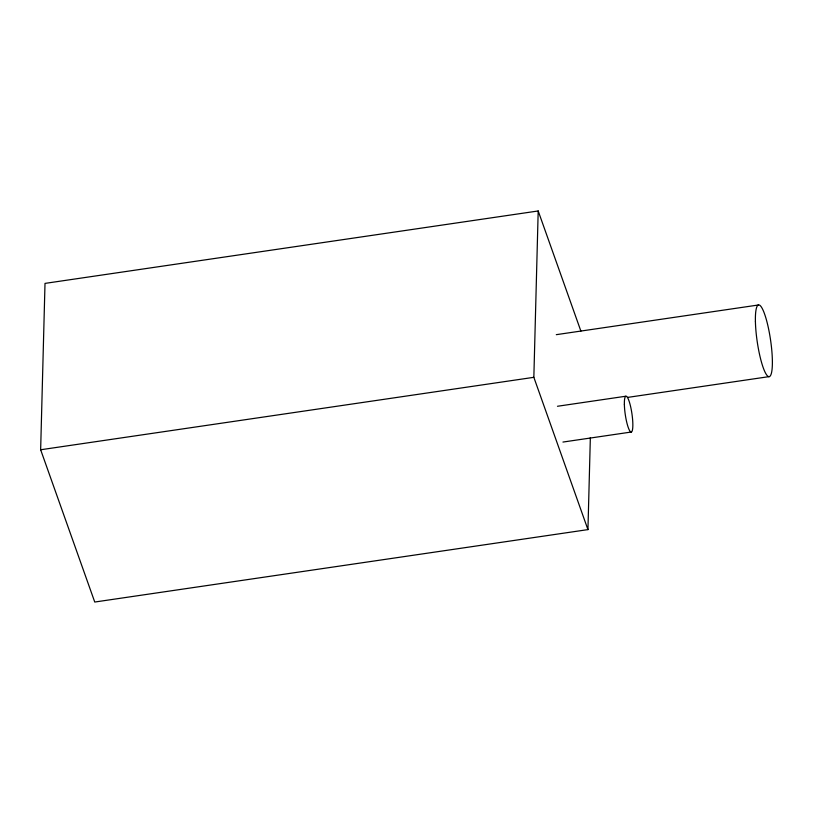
<?xml version="1.0" encoding="UTF-8"?>
<svg xmlns="http://www.w3.org/2000/svg" width="813" height="813" viewBox="0 0 813 813"><rect width="100%" height="100%" fill="white"/><g stroke="black" fill="none" stroke-linecap="round" stroke-linejoin="round"><path stroke-width="1.22" d="M590.35 437.597L587.941 529.609L94.745 602.037L40.65 449.762L45.01 283.391L538.196 210.963L580.889 331.115M587.941 529.609L533.846 377.323L538.196 210.963M556.295 334.671L758.387 304.997M40.65 449.762L533.846 377.323M557.474 406.266L625.858 396.226M627.504 397.425L769.352 376.592M562.952 442.059L631.335 432.018M624.364 404.488A18.12 3.364 81.6 0 0 630.99 432.038A18.12 3.364 81.6 0 0 630.431 405.839A18.12 3.364 81.6 0 0 624.364 404.488M755.409 321.531A36.239 6.717 81.6 0 0 768.651 376.622A36.239 6.717 81.6 0 0 767.543 324.224A36.239 6.717 81.6 0 0 755.409 321.531"/></g></svg>
